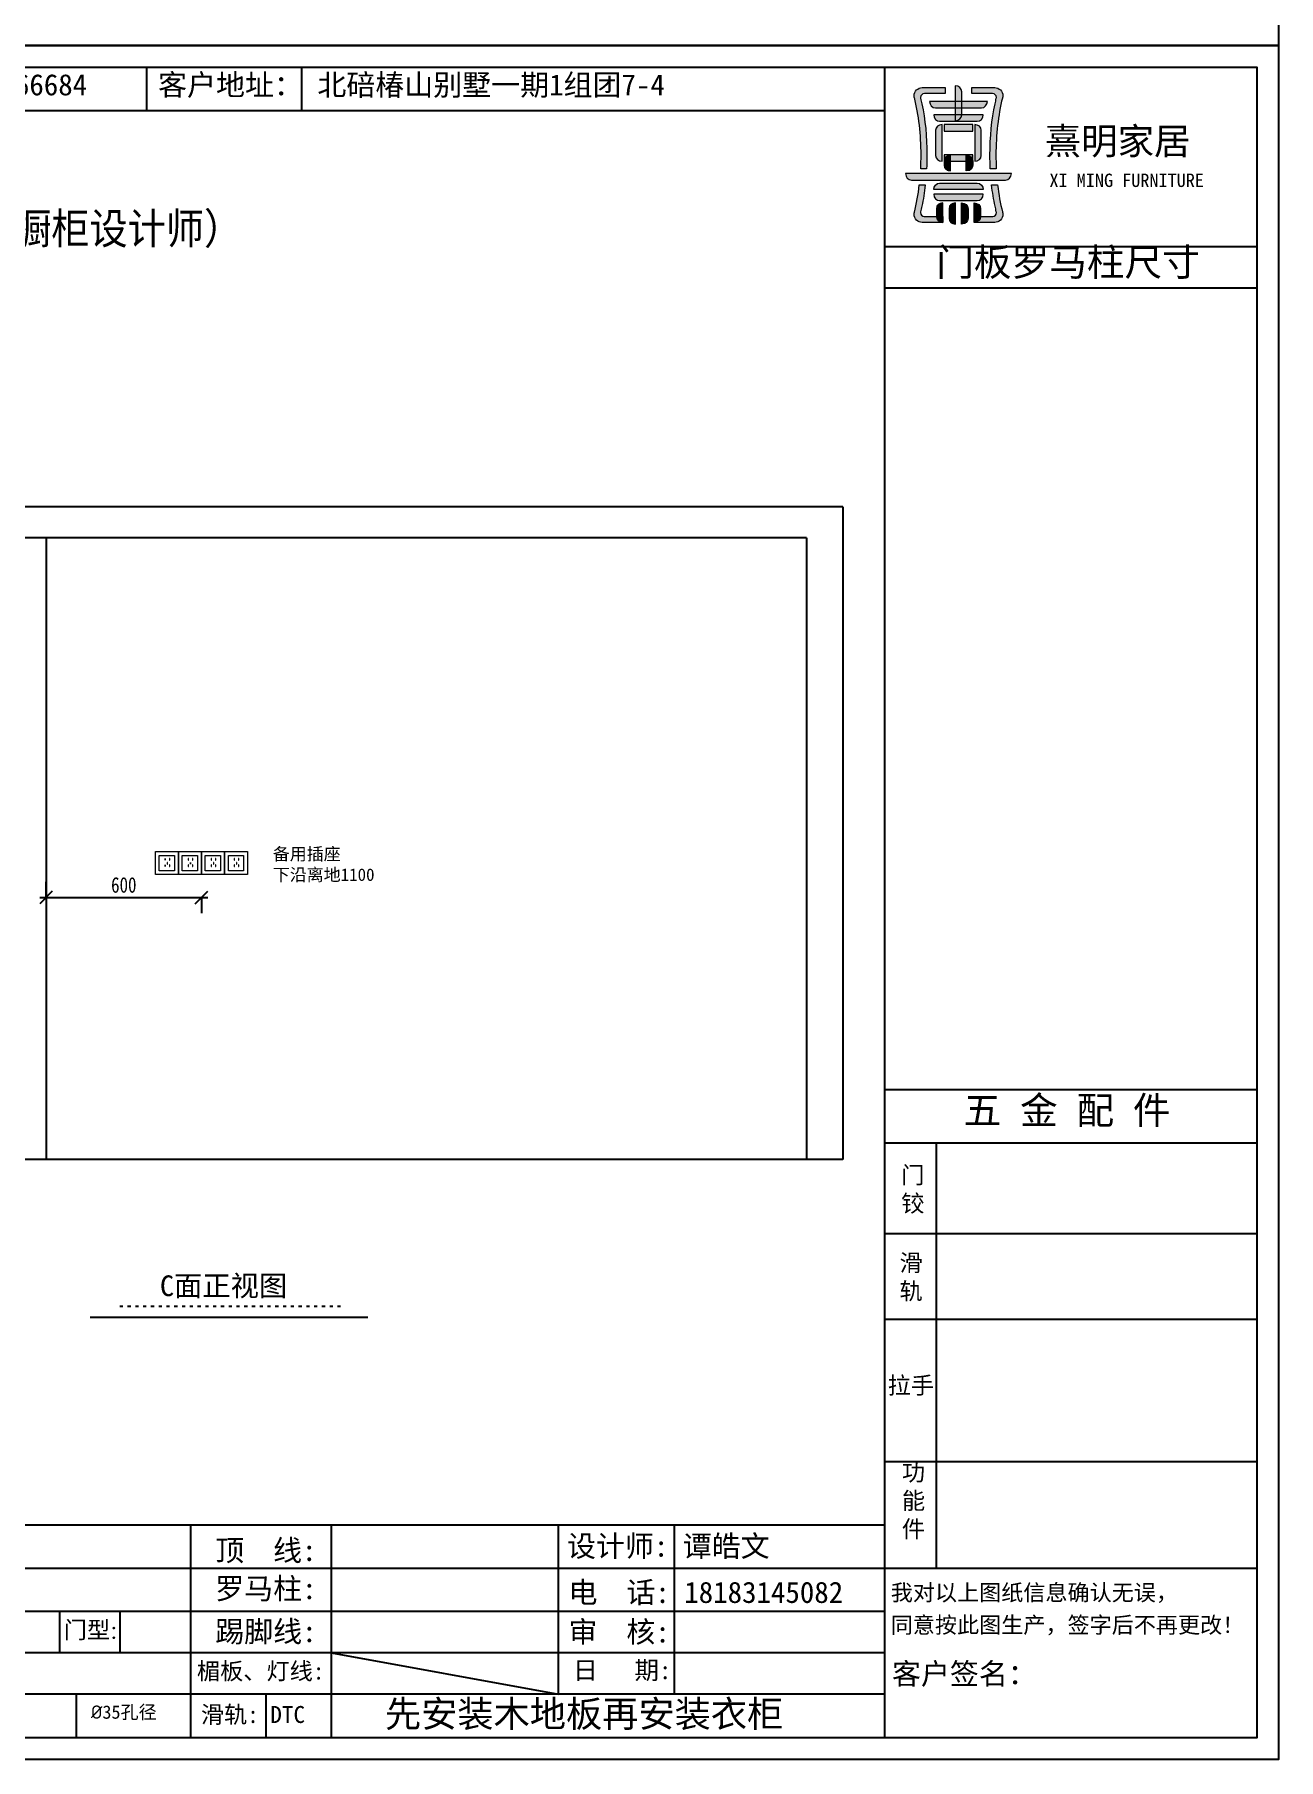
# Model space of a CAD drawing. Header units: millimetres. Extents: x -497855 to 324262, y -590254 to -173602.
# Drawn here: x -474894 to -470094, y -590254 to -583596 of the extents above; entities that cross this region are included whole.
import ezdxf

# ---------------------------------------------------------------- set-up
doc = ezdxf.new("R2010")
doc.units = ezdxf.units.MM
doc.header["$PDMODE"] = 3
doc.linetypes.add('ACAD_ISO03W100', pattern=[30, 12, -18])
doc.linetypes.add('DASH', pattern=[0.35, 0.25, -0.1])
for name, color, linetype in [('_U+56FE_U+5C42 1', 7, 'Continuous'), ('C', 145, 'Continuous'), ('HL_000 图签', 7, 'Continuous'), ('图框', 7, 'Continuous'), ('柜体', 7, 'Continuous'), ('水电图层', 4, 'Continuous')]:
    doc.layers.add(name, color=color, linetype=linetype)
doc.styles.add('HL_黑体', font='simhei.ttf')
doc.styles.get("Standard").update_dxf_attribs({"font": 'txt', "bigfont": 'gbcbig.shx'})
doc.styles.add('宋体', font='', dxfattribs={"width": 0.9})
doc.styles.add('数、文', font='', dxfattribs={"width": 0.8})
doc.styles.add('楷体', font='')
doc.styles.add('田江洲', font='', dxfattribs={"height": 80})
doc.styles.add('黑体', font='simhei.ttf')
doc.styles.get('宋体').set_extended_font_data('SimSun')
doc.styles.get('数、文').set_extended_font_data('SimSun')
doc.styles.get('楷体').set_extended_font_data('KaiTi_GB2312')
doc.styles.get('田江洲').set_extended_font_data('SimSun')
doc.dimstyles.new('60', dxfattribs={"dimscale": 60, "dimtxt": 1, "dimasz": 0.8, "dimexe": 1, "dimexo": 3, "dimgap": 0.3, "dimtad": 1, "dimdec": 0, "dimtxsty": '数、文', "dimblk": 'OBLIQUE', "dimcen": 0.3, "dimdle": 0.4, "dimclrd": 8, "dimclre": 8, "dimclrt": 1, "dimadec": 0, "dimazin": 0, "dimtfac": 1, "dimtdec": 0, "dimtix": 1, "dimtofl": 0, "dimtmove": 1, "dimatfit": 3, "dimldrblk": 'DOT', "dimfxl": 1, "dimfxlon": 1, "dimtolj": 1, "dimarcsym": 0})

# ---------------------------------------------------------------- blocks, each defined once
blk = doc.blocks.new('block 6')
at = {"layer": '_U+56FE_U+5C42 1'}
h = blk.add_hatch(color=12, dxfattribs=at)
h.dxf.hatch_style = 2
edge = h.paths.add_edge_path()
edge.add_spline(control_points=[(-140.58, 48.54), (-140.58, 48.54), (-140.58, 48.54), (-140.58, 48.54), (-140.58, 48.54), (-140.58, 48.77), (-140.75, 48.96), (-140.96, 48.96), (-140.96, 48.96), (-143.4, 48.96), (-143.4, 48.96), (-143.6, 48.96), (-143.77, 48.77), (-143.77, 48.54), (-143.77, 48.54), (-143.77, 48.54), (-143.77, 48.54), (-143.77, 48.54), (-140.58, 48.54), (-140.58, 48.54), (-140.58, 48.54)], knot_values=[0, 0, 0, 0, 0.0001, 0.0002, 1, 1, 1, 2, 2, 2, 3, 3, 3, 4, 4, 4, 5, 5, 5, 6, 6, 6, 6], degree=3, periodic=0)
h = blk.add_hatch(color=12, dxfattribs=at)
h.dxf.hatch_style = 2
edge = h.paths.add_edge_path()
edge.add_spline(control_points=[(-140.58, 48.25), (-140.58, 48.25), (-140.58, 48.25), (-140.58, 48.25), (-140.58, 48.25), (-140.58, 48.01), (-140.75, 47.83), (-140.96, 47.83), (-140.96, 47.83), (-143.4, 47.83), (-143.4, 47.83), (-143.6, 47.83), (-143.77, 48.01), (-143.77, 48.25), (-143.77, 48.25), (-143.77, 48.25), (-143.77, 48.25), (-143.77, 48.25), (-140.58, 48.25), (-140.58, 48.25), (-140.58, 48.25)], knot_values=[0, 0, 0, 0, 0.0001, 0.0002, 1, 1, 1, 2, 2, 2, 3, 3, 3, 4, 4, 4, 5, 5, 5, 6, 6, 6, 6], degree=3, periodic=0)
at = {"layer": '_U+56FE_U+5C42 1', "lineweight": 0}
for points in [[(-140.58, 48.54), (-140.58, 48.54), (-140.58, 48.54), (-140.58, 48.54), (-140.58, 48.77), (-140.75, 48.96), (-140.96, 48.96), (-140.96, 48.96), (-143.4, 48.96), (-143.4, 48.96), (-143.6, 48.96), (-143.77, 48.77), (-143.77, 48.54), (-143.77, 48.54), (-143.77, 48.54), (-143.77, 48.54), (-143.77, 48.54), (-140.58, 48.54), (-140.58, 48.54)], [(-140.58, 48.25), (-140.58, 48.25), (-140.58, 48.25), (-140.58, 48.25), (-140.58, 48.01), (-140.75, 47.83), (-140.96, 47.83), (-140.96, 47.83), (-143.4, 47.83), (-143.4, 47.83), (-143.6, 47.83), (-143.77, 48.01), (-143.77, 48.25), (-143.77, 48.25), (-143.77, 48.25), (-143.77, 48.25), (-143.77, 48.25), (-140.58, 48.25), (-140.58, 48.25)]]:
    blk.add_open_spline(points, degree=3, knots=[0, 0, 0, 0, 1, 1, 1, 2, 2, 2, 3, 3, 3, 4, 4, 4, 5, 5, 5, 6, 6, 6, 6], dxfattribs=at)
blk = doc.blocks.new('block 7')
at = {"layer": '_U+56FE_U+5C42 1'}
h = blk.add_hatch(color=12, dxfattribs=at)
h.dxf.hatch_style = 2
edge = h.paths.add_edge_path()
edge.add_spline(control_points=[(-143.19, 46.42), (-143.19, 46.42), (-143.19, 46.42), (-143.19, 46.42), (-143.19, 46.42), (-143.42, 46.42), (-143.61, 46.59), (-143.61, 46.8), (-143.61, 46.8), (-143.61, 47.3), (-143.61, 47.3), (-143.61, 47.51), (-143.42, 47.68), (-143.19, 47.68), (-143.19, 47.68), (-143.19, 47.68), (-143.19, 47.68), (-143.19, 47.68), (-143.19, 46.42), (-143.19, 46.42), (-143.19, 46.42)], knot_values=[0, 0, 0, 0, 0.0001, 0.0002, 1, 1, 1, 2, 2, 2, 3, 3, 3, 4, 4, 4, 5, 5, 5, 6, 6, 6, 6], degree=3, periodic=0)
h = blk.add_hatch(color=12, dxfattribs=at)
h.dxf.hatch_style = 2
edge = h.paths.add_edge_path()
edge.add_spline(control_points=[(-142.37, 46.31), (-142.37, 46.31), (-142.37, 46.31), (-142.37, 46.31), (-142.37, 46.31), (-142.61, 46.31), (-142.79, 46.48), (-142.79, 46.69), (-142.79, 46.69), (-142.79, 47.3), (-142.79, 47.3), (-142.79, 47.51), (-142.61, 47.68), (-142.37, 47.68), (-142.37, 47.68), (-142.37, 47.68), (-142.37, 47.68), (-142.37, 47.68), (-142.37, 46.31), (-142.37, 46.31), (-142.37, 46.31)], knot_values=[0, 0, 0, 0, 0.0001, 0.0002, 1, 1, 1, 2, 2, 2, 3, 3, 3, 4, 4, 4, 5, 5, 5, 6, 6, 6, 6], degree=3, periodic=0)
h = blk.add_hatch(color=12, dxfattribs=at)
h.dxf.hatch_style = 2
edge = h.paths.add_edge_path()
edge.add_spline(control_points=[(-141.98, 46.31), (-141.98, 46.31), (-141.98, 46.31), (-141.98, 46.31), (-141.98, 46.31), (-141.75, 46.31), (-141.56, 46.48), (-141.56, 46.69), (-141.56, 46.69), (-141.56, 47.3), (-141.56, 47.3), (-141.56, 47.51), (-141.75, 47.68), (-141.98, 47.68), (-141.98, 47.68), (-141.98, 47.68), (-141.98, 47.68), (-141.98, 47.68), (-141.98, 46.31), (-141.98, 46.31), (-141.98, 46.31)], knot_values=[0, 0, 0, 0, 0.0001, 0.0002, 1, 1, 1, 2, 2, 2, 3, 3, 3, 4, 4, 4, 5, 5, 5, 6, 6, 6, 6], degree=3, periodic=0)
h = blk.add_hatch(color=12, dxfattribs=at)
h.dxf.hatch_style = 2
edge = h.paths.add_edge_path()
edge.add_spline(control_points=[(-141.17, 46.42), (-141.17, 46.42), (-141.17, 46.42), (-141.17, 46.42), (-141.17, 46.42), (-140.93, 46.42), (-140.74, 46.59), (-140.74, 46.8), (-140.74, 46.8), (-140.74, 47.3), (-140.74, 47.3), (-140.74, 47.51), (-140.93, 47.68), (-141.17, 47.68), (-141.17, 47.68), (-141.17, 47.68), (-141.17, 47.68), (-141.17, 47.68), (-141.17, 46.42), (-141.17, 46.42), (-141.17, 46.42)], knot_values=[0, 0, 0, 0, 0.0001, 0.0002, 1, 1, 1, 2, 2, 2, 3, 3, 3, 4, 4, 4, 5, 5, 5, 6, 6, 6, 6], degree=3, periodic=0)
at = {"layer": '_U+56FE_U+5C42 1', "lineweight": 0}
for points in [[(-143.19, 46.42), (-143.19, 46.42), (-143.19, 46.42), (-143.19, 46.42), (-143.42, 46.42), (-143.61, 46.59), (-143.61, 46.8), (-143.61, 46.8), (-143.61, 47.3), (-143.61, 47.3), (-143.61, 47.51), (-143.42, 47.68), (-143.19, 47.68), (-143.19, 47.68), (-143.19, 47.68), (-143.19, 47.68), (-143.19, 47.68), (-143.19, 46.42), (-143.19, 46.42)], [(-142.37, 46.31), (-142.37, 46.31), (-142.37, 46.31), (-142.37, 46.31), (-142.61, 46.31), (-142.79, 46.48), (-142.79, 46.69), (-142.79, 46.69), (-142.79, 47.3), (-142.79, 47.3), (-142.79, 47.51), (-142.61, 47.68), (-142.37, 47.68), (-142.37, 47.68), (-142.37, 47.68), (-142.37, 47.68), (-142.37, 47.68), (-142.37, 46.31), (-142.37, 46.31)], [(-141.98, 46.31), (-141.98, 46.31), (-141.98, 46.31), (-141.98, 46.31), (-141.75, 46.31), (-141.56, 46.48), (-141.56, 46.69), (-141.56, 46.69), (-141.56, 47.3), (-141.56, 47.3), (-141.56, 47.51), (-141.75, 47.68), (-141.98, 47.68), (-141.98, 47.68), (-141.98, 47.68), (-141.98, 47.68), (-141.98, 47.68), (-141.98, 46.31), (-141.98, 46.31)], [(-141.17, 46.42), (-141.17, 46.42), (-141.17, 46.42), (-141.17, 46.42), (-140.93, 46.42), (-140.74, 46.59), (-140.74, 46.8), (-140.74, 46.8), (-140.74, 47.3), (-140.74, 47.3), (-140.74, 47.51), (-140.93, 47.68), (-141.17, 47.68), (-141.17, 47.68), (-141.17, 47.68), (-141.17, 47.68), (-141.17, 47.68), (-141.17, 46.42), (-141.17, 46.42)]]:
    blk.add_open_spline(points, degree=3, knots=[0, 0, 0, 0, 1, 1, 1, 2, 2, 2, 3, 3, 3, 4, 4, 4, 5, 5, 5, 6, 6, 6, 6], dxfattribs=at)
blk = doc.blocks.new('block 8')
at = {"layer": '_U+56FE_U+5C42 1'}
h = blk.add_hatch(color=12, dxfattribs=at)
h.dxf.hatch_style = 2
edge = h.paths.add_edge_path()
edge.add_spline(control_points=[(-143.24, 50.38), (-143.24, 50.38), (-143.24, 50.38), (-143.24, 50.38), (-143.24, 50.38), (-143.47, 50.38), (-143.66, 50.54), (-143.66, 50.75), (-143.66, 50.75), (-143.66, 52.38), (-143.66, 52.38), (-143.66, 52.59), (-143.47, 52.75), (-143.24, 52.75), (-143.24, 52.75), (-143.24, 52.75), (-143.24, 52.75), (-143.24, 52.75), (-143.24, 50.38), (-143.24, 50.38), (-143.24, 50.38)], knot_values=[0, 0, 0, 0, 0.0001, 0.0002, 1, 1, 1, 2, 2, 2, 3, 3, 3, 4, 4, 4, 5, 5, 5, 6, 6, 6, 6], degree=3, periodic=0)
h = blk.add_hatch(color=12, dxfattribs=at)
h.dxf.hatch_style = 2
edge = h.paths.add_edge_path()
edge.add_spline(control_points=[(-141.12, 52.75), (-141.12, 52.75), (-141.12, 52.75), (-141.12, 52.75), (-141.12, 52.75), (-140.89, 52.75), (-140.7, 52.59), (-140.7, 52.38), (-140.7, 52.38), (-140.7, 50.75), (-140.7, 50.75), (-140.7, 50.54), (-140.89, 50.38), (-141.12, 50.38), (-141.12, 50.38), (-141.12, 50.38), (-141.12, 50.38), (-141.12, 50.38), (-141.12, 52.75), (-141.12, 52.75), (-141.12, 52.75)], knot_values=[0, 0, 0, 0, 0.0001, 0.0002, 1, 1, 1, 2, 2, 2, 3, 3, 3, 4, 4, 4, 5, 5, 5, 6, 6, 6, 6], degree=3, periodic=0)
at = {"layer": '_U+56FE_U+5C42 1', "lineweight": 0}
for points in [[(-143.24, 50.38), (-143.24, 50.38), (-143.24, 50.38), (-143.24, 50.38), (-143.47, 50.38), (-143.66, 50.54), (-143.66, 50.75), (-143.66, 50.75), (-143.66, 52.38), (-143.66, 52.38), (-143.66, 52.59), (-143.47, 52.75), (-143.24, 52.75), (-143.24, 52.75), (-143.24, 52.75), (-143.24, 52.75), (-143.24, 52.75), (-143.24, 50.38), (-143.24, 50.38)], [(-141.12, 52.75), (-141.12, 52.75), (-141.12, 52.75), (-141.12, 52.75), (-140.89, 52.75), (-140.7, 52.59), (-140.7, 52.38), (-140.7, 52.38), (-140.7, 50.75), (-140.7, 50.75), (-140.7, 50.54), (-140.89, 50.38), (-141.12, 50.38), (-141.12, 50.38), (-141.12, 50.38), (-141.12, 50.38), (-141.12, 50.38), (-141.12, 52.75), (-141.12, 52.75)]]:
    blk.add_open_spline(points, degree=3, knots=[0, 0, 0, 0, 1, 1, 1, 2, 2, 2, 3, 3, 3, 4, 4, 4, 5, 5, 5, 6, 6, 6, 6], dxfattribs=at)
blk = doc.blocks.new('block 9')
at = {"layer": '_U+56FE_U+5C42 1'}
h = blk.add_hatch(color=12, dxfattribs=at)
h.dxf.hatch_style = 2
h.paths.add_polyline_path([(-141.25, 52.75), (-143.11, 52.75), (-143.11, 52.33), (-141.25, 52.33)])
h = blk.add_hatch(color=12, dxfattribs=at)
h.dxf.hatch_style = 2
h.paths.add_polyline_path([(-141.25, 50.8), (-143.11, 50.8), (-143.11, 50.38), (-141.25, 50.38)])
h = blk.add_hatch(color=12, dxfattribs=at)
h.dxf.hatch_style = 2
edge = h.paths.add_edge_path()
edge.add_spline(control_points=[(-142.69, 49.75), (-142.69, 49.75), (-142.69, 49.75), (-142.69, 49.75), (-142.69, 49.75), (-142.92, 49.75), (-143.11, 49.92), (-143.11, 50.13), (-143.11, 50.13), (-143.11, 50.4), (-143.11, 50.4), (-143.11, 50.61), (-142.92, 50.77), (-142.69, 50.77), (-142.69, 50.77), (-142.69, 50.77), (-142.69, 50.77), (-142.69, 50.77), (-142.69, 49.75), (-142.69, 49.75), (-142.69, 49.75)], knot_values=[0, 0, 0, 0, 0.0001, 0.0002, 1, 1, 1, 2, 2, 2, 3, 3, 3, 4, 4, 4, 5, 5, 5, 6, 6, 6, 6], degree=3, periodic=0)
h = blk.add_hatch(color=12, dxfattribs=at)
h.dxf.hatch_style = 2
edge = h.paths.add_edge_path()
edge.add_spline(control_points=[(-141.67, 49.75), (-141.67, 49.75), (-141.67, 49.75), (-141.67, 49.75), (-141.67, 49.75), (-141.43, 49.75), (-141.25, 49.92), (-141.25, 50.13), (-141.25, 50.13), (-141.25, 50.4), (-141.25, 50.4), (-141.25, 50.61), (-141.43, 50.77), (-141.67, 50.77), (-141.67, 50.77), (-141.67, 50.77), (-141.67, 50.77), (-141.67, 50.77), (-141.67, 49.75), (-141.67, 49.75), (-141.67, 49.75)], knot_values=[0, 0, 0, 0, 0.0001, 0.0002, 1, 1, 1, 2, 2, 2, 3, 3, 3, 4, 4, 4, 5, 5, 5, 6, 6, 6, 6], degree=3, periodic=0)
at = {"layer": '_U+56FE_U+5C42 1', "lineweight": 0}
for points in [[(-141.25, 52.75), (-143.11, 52.75), (-143.11, 52.33), (-141.25, 52.33), (-141.25, 52.75)], [(-141.25, 50.8), (-143.11, 50.8), (-143.11, 50.38), (-141.25, 50.38), (-141.25, 50.8)]]:
    blk.add_lwpolyline(points, dxfattribs=at)
for points in [[(-142.69, 49.75), (-142.69, 49.75), (-142.69, 49.75), (-142.69, 49.75), (-142.92, 49.75), (-143.11, 49.92), (-143.11, 50.13), (-143.11, 50.13), (-143.11, 50.4), (-143.11, 50.4), (-143.11, 50.61), (-142.92, 50.77), (-142.69, 50.77), (-142.69, 50.77), (-142.69, 50.77), (-142.69, 50.77), (-142.69, 50.77), (-142.69, 49.75), (-142.69, 49.75)], [(-141.67, 49.75), (-141.67, 49.75), (-141.67, 49.75), (-141.67, 49.75), (-141.43, 49.75), (-141.25, 49.92), (-141.25, 50.13), (-141.25, 50.13), (-141.25, 50.4), (-141.25, 50.4), (-141.25, 50.61), (-141.43, 50.77), (-141.67, 50.77), (-141.67, 50.77), (-141.67, 50.77), (-141.67, 50.77), (-141.67, 50.77), (-141.67, 49.75), (-141.67, 49.75)]]:
    blk.add_open_spline(points, degree=3, knots=[0, 0, 0, 0, 1, 1, 1, 2, 2, 2, 3, 3, 3, 4, 4, 4, 5, 5, 5, 6, 6, 6, 6], dxfattribs=at)
blk = doc.blocks.new('gg5')
at = {"color": 20, "lineweight": 13}
for points in [[(335080.5, -219540.4), (335169.5, -219540.4), (335169.5, -219451.4), (335080.5, -219451.4)], [(335095.9, -219525.4), (335154.9, -219525.4), (335154.9, -219466.4), (335095.9, -219466.4)], [(335114.2, -219478.7), (335115.2, -219478.7), (335115.2, -219485.2), (335114.2, -219485.2)], [(335114.2, -219502.9), (335115.2, -219502.9), (335115.2, -219509.4), (335114.2, -219509.4)], [(335122.6, -219493.9), (335123.6, -219493.9), (335123.6, -219500.3), (335122.6, -219500.3)], [(335131.3, -219478.7), (335132.3, -219478.7), (335132.3, -219485.2), (335131.3, -219485.2)], [(335131.3, -219502.9), (335132.3, -219502.9), (335132.3, -219509.4), (335131.3, -219509.4)]]:
    blk.add_lwpolyline(points, close=True, dxfattribs=at)
blk = doc.blocks.new('_Oblique')
at = {"color": 0, "linetype": 'ByBlock', "lineweight": -2}
blk.add_line((-0.5, -0.5), (0.5, 0.5), dxfattribs=at)
blk = doc.blocks.new('*D466')
at = {"layer": 'Defpoints', "color": 0}
for p in [(-474249.4, -586838.4), (-474249.4, -586926.7), (-474849.4, -587099.5)]:
    blk.add_point(p, dxfattribs=at)
at = {"layer": '水电图层', "color": 8, "lineweight": -2}
for p, q in [((-474849.4, -586926.7), (-474849.4, -586866.7)), ((-474873.4, -586926.7), (-474225.4, -586926.7)), ((-474249.4, -586926.7), (-474249.4, -586986.7))]:
    blk.add_line(p, q, dxfattribs=at)
at = {"layer": '水电图层', "color": 8, "lineweight": -2, "xscale": 48, "yscale": 48, "zscale": 48, "rotation": 180}
blk.add_blockref('_Oblique', (-474849.4, -586926.7), dxfattribs=at)
at = {"layer": '水电图层', "color": 8, "lineweight": -2, "xscale": 48, "yscale": 48, "zscale": 48}
blk.add_blockref('_Oblique', (-474249.4, -586926.7), dxfattribs=at)
at = {"layer": '水电图层', "color": 1, "insert": (-474549.4, -586878.7), "char_height": 60, "attachment_point": 5, "style": '数、文'}
blk.add_mtext('\\A1;600', dxfattribs=at)

msp = doc.modelspace()

# ---------------------------------------------------------------- hatches: boundary and pattern name
at = {"layer": '_U+56FE_U+5C42 1'}
h = msp.add_hatch(color=12, dxfattribs=at)
h.dxf.hatch_style = 2
edge = h.paths.add_edge_path()
edge.add_spline(control_points=[(-471499.04, -583838.25), (-471499.04, -583838.25), (-471498.95, -583838.67), (-471498.82, -583839.08), (-471498.7, -583839.48), (-471481.89, -583905.89), (-471473.02, -583981.81), (-471473.02, -584060.92), (-471473.02, -584078.9), (-471473.52, -584096.7), (-471474.39, -584114.27), (-471474.39, -584114.27), (-471451.48, -584114.27), (-471451.48, -584114.27), (-471450.59, -584096.67), (-471450.1, -584078.9), (-471450.1, -584060.92), (-471450.1, -583991.42), (-471456.9, -583924.27), (-471469.73, -583863.44), (-471471.25, -583856.25), (-471472.84, -583849.09), (-471474.48, -583842.05), (-471474.48, -583842.05), (-471474.43, -583842.05), (-471474.43, -583842.05), (-471474.68, -583840.94), (-471474.86, -583839.81), (-471474.86, -583838.58), (-471474.86, -583830.35), (-471468.17, -583823.67), (-471459.93, -583823.67), (-471459.93, -583823.67), (-471379.5, -583823.67), (-471379.5, -583823.67), (-471379.5, -583823.67), (-471379.5, -583800.74), (-471379.5, -583800.74), (-471379.5, -583800.74), (-471468.25, -583800.74), (-471468.25, -583800.74), (-471485.59, -583800.74), (-471499.65, -583814.81), (-471499.65, -583832.18), (-471499.65, -583834.26), (-471499.42, -583836.26), (-471499.04, -583838.25)], knot_values=[0, 0, 0, 0, 0.0001, 1, 1, 1, 2, 2, 2, 3, 3, 3, 4, 4, 4, 5, 5, 5, 6, 6, 6, 7, 7, 7, 8, 8, 8, 9, 9, 9, 10, 10, 10, 11, 11, 11, 12, 12, 12, 13, 13, 13, 14, 14, 14, 15, 15, 15, 15], degree=3, periodic=0)
h = msp.add_hatch(color=12, dxfattribs=at)
h.dxf.hatch_style = 2
edge = h.paths.add_edge_path()
edge.add_spline(control_points=[(-471341.08, -583928.35), (-471341.08, -583928.35), (-471341.08, -583928.35), (-471341.08, -583793.96), (-471341.08, -583793.96), (-471341.08, -583793.96), (-471341.08, -583793.96), (-471341.08, -583793.96), (-471327.22, -583793.96), (-471316, -583804.06), (-471316, -583816.51), (-471316, -583816.51), (-471316, -583905.78), (-471316, -583905.78), (-471316, -583918.23), (-471327.22, -583928.35), (-471341.08, -583928.35), (-471341.08, -583928.35), (-471341.08, -583928.35), (-471341.08, -583928.35)], knot_values=[0, 0, 0, 0, 0.0001, 1, 1, 1, 2, 2, 2, 3, 3, 3, 4, 4, 4, 5, 5, 5, 6, 6, 6, 6], degree=3, periodic=0)
h = msp.add_hatch(color=12, dxfattribs=at)
h.dxf.hatch_style = 2
edge = h.paths.add_edge_path()
edge.add_spline(control_points=[(-471197.69, -583823.72), (-471197.69, -583823.72), (-471197.5, -583823.72), (-471197.34, -583823.67), (-471197.14, -583823.67), (-471188.9, -583823.67), (-471182.22, -583830.35), (-471182.22, -583838.58), (-471182.22, -583839.66), (-471182.29, -583840.66), (-471182.52, -583841.67), (-471182.52, -583841.67), (-471182.47, -583841.67), (-471182.47, -583841.67), (-471184.2, -583848.88), (-471185.79, -583856.11), (-471187.35, -583863.44), (-471200.16, -583924.27), (-471206.97, -583991.42), (-471206.97, -584060.92), (-471206.97, -584078.9), (-471206.49, -584096.67), (-471205.6, -584114.27), (-471205.6, -584114.27), (-471182.69, -584114.27), (-471182.69, -584114.27), (-471183.59, -584096.7), (-471184.04, -584078.9), (-471184.04, -584060.92), (-471184.04, -583982.53), (-471175.37, -583907.23), (-471158.85, -583841.22), (-471158.56, -583840.06), (-471158.24, -583838.97), (-471157.93, -583837.84), (-471157.59, -583835.97), (-471157.35, -583834.1), (-471157.35, -583832.18), (-471157.35, -583814.81), (-471171.43, -583800.74), (-471188.78, -583800.74), (-471188.78, -583800.74), (-471277.58, -583800.74), (-471277.58, -583800.74), (-471277.58, -583800.74), (-471277.58, -583823.67), (-471277.58, -583823.67), (-471277.58, -583823.67), (-471197.69, -583823.67), (-471197.69, -583823.67), (-471197.69, -583823.67), (-471197.69, -583823.72), (-471197.69, -583823.72)], knot_values=[0, 0, 0, 0, 0.0001, 1, 1, 1, 2, 2, 2, 3, 3, 3, 4, 4, 4, 5, 5, 5, 6, 6, 6, 7, 7, 7, 8, 8, 8, 9, 9, 9, 10, 10, 10, 11, 11, 11, 12, 12, 12, 13, 13, 13, 14, 14, 14, 15, 15, 15, 16, 16, 16, 17, 17, 17, 17], degree=3, periodic=0)
h = msp.add_hatch(color=12, dxfattribs=at)
h.dxf.hatch_style = 2
edge = h.paths.add_edge_path()
edge.add_spline(control_points=[(-471440.09, -583853.9), (-471440.09, -583853.9), (-471440.09, -583853.9), (-471216.99, -583853.9), (-471216.99, -583853.9), (-471216.99, -583853.9), (-471216.99, -583853.9), (-471216.99, -583853.9), (-471216.99, -583867.76), (-471227.09, -583878.97), (-471239.54, -583878.97), (-471239.54, -583878.97), (-471417.52, -583878.97), (-471417.52, -583878.97), (-471429.99, -583878.97), (-471440.09, -583867.76), (-471440.09, -583853.9), (-471440.09, -583853.9), (-471440.09, -583853.9), (-471440.09, -583853.9)], knot_values=[0, 0, 0, 0, 0.0001, 1, 1, 1, 2, 2, 2, 3, 3, 3, 4, 4, 4, 5, 5, 5, 6, 6, 6, 6], degree=3, periodic=0)
h = msp.add_hatch(color=12, dxfattribs=at)
h.dxf.hatch_style = 2
edge = h.paths.add_edge_path()
edge.add_spline(control_points=[(-471423.72, -583905.69), (-471423.72, -583905.69), (-471423.72, -583905.69), (-471233.36, -583905.69), (-471233.36, -583905.69), (-471233.36, -583905.69), (-471233.36, -583905.69), (-471233.36, -583905.69), (-471233.36, -583919.54), (-471243.48, -583930.78), (-471255.89, -583930.78), (-471255.89, -583930.78), (-471401.18, -583930.78), (-471401.18, -583930.78), (-471413.63, -583930.78), (-471423.72, -583919.54), (-471423.72, -583905.69), (-471423.72, -583905.69), (-471423.72, -583905.69), (-471423.72, -583905.69)], knot_values=[0, 0, 0, 0, 0.0001, 1, 1, 1, 2, 2, 2, 3, 3, 3, 4, 4, 4, 5, 5, 5, 6, 6, 6, 6], degree=3, periodic=0)
h = msp.add_hatch(color=12, dxfattribs=at)
h.dxf.hatch_style = 2
edge = h.paths.add_edge_path()
edge.add_spline(control_points=[(-471532.69, -584132.85), (-471532.69, -584132.85), (-471532.69, -584132.85), (-471124.39, -584132.85), (-471124.39, -584132.85), (-471124.39, -584132.85), (-471124.39, -584132.85), (-471124.39, -584132.85), (-471124.39, -584146.67), (-471134.46, -584157.96), (-471146.91, -584157.96), (-471146.91, -584157.96), (-471510.15, -584157.96), (-471510.15, -584157.96), (-471522.6, -584157.96), (-471532.69, -584146.67), (-471532.69, -584132.85), (-471532.69, -584132.85), (-471532.69, -584132.85), (-471532.69, -584132.85)], knot_values=[0, 0, 0, 0, 0.0001, 1, 1, 1, 2, 2, 2, 3, 3, 3, 4, 4, 4, 5, 5, 5, 6, 6, 6, 6], degree=3, periodic=0)
h = msp.add_hatch(color=12, dxfattribs=at)
h.dxf.hatch_style = 2
edge = h.paths.add_edge_path()
edge.add_spline(control_points=[(-471461.29, -584298.14), (-471461.29, -584298.14), (-471468.9, -584297.47), (-471474.86, -584291.15), (-471474.86, -584283.34), (-471474.86, -584282.44), (-471474.75, -584281.59), (-471474.61, -584280.74), (-471474.61, -584280.74), (-471474.73, -584280.74), (-471474.73, -584280.74), (-471473, -584273.37), (-471471.3, -584265.92), (-471469.75, -584258.39), (-471464.2, -584232.15), (-471459.72, -584204.84), (-471456.55, -584176.52), (-471456.55, -584176.52), (-471479.56, -584176.52), (-471479.56, -584176.52), (-471483.86, -584213.44), (-471490.22, -584248.81), (-471498.57, -584281.84), (-471498.71, -584282.51), (-471498.89, -584283.16), (-471499.06, -584283.85), (-471499.42, -584285.75), (-471499.65, -584287.66), (-471499.65, -584289.67), (-471499.65, -584307.01), (-471485.59, -584321.06), (-471468.25, -584321.06), (-471468.25, -584321.06), (-471388.8, -584321.06), (-471388.8, -584321.06), (-471388.8, -584321.06), (-471388.8, -584298.14), (-471388.8, -584298.14), (-471388.8, -584298.14), (-471461.29, -584298.14), (-471461.29, -584298.14)], knot_values=[0, 0, 0, 0, 0.0001, 1, 1, 1, 2, 2, 2, 3, 3, 3, 4, 4, 4, 5, 5, 5, 6, 6, 6, 7, 7, 7, 8, 8, 8, 9, 9, 9, 10, 10, 10, 11, 11, 11, 12, 12, 12, 13, 13, 13, 13], degree=3, periodic=0)
h = msp.add_hatch(color=12, dxfattribs=at)
h.dxf.hatch_style = 2
edge = h.paths.add_edge_path()
edge.add_spline(control_points=[(-471157.89, -584284.32), (-471157.89, -584284.32), (-471158.24, -584283.09), (-471158.51, -584281.86), (-471158.83, -584280.61), (-471167, -584247.98), (-471173.29, -584213.04), (-471177.52, -584176.52), (-471177.52, -584176.52), (-471200.54, -584176.52), (-471200.54, -584176.52), (-471197.34, -584204.8), (-471192.84, -584232.15), (-471187.35, -584258.39), (-471185.79, -584265.7), (-471184.2, -584272.91), (-471182.51, -584280.05), (-471182.51, -584280.05), (-471182.6, -584280.05), (-471182.6, -584280.05), (-471182.34, -584281.14), (-471182.18, -584282.22), (-471182.18, -584283.34), (-471182.18, -584291.15), (-471188.14, -584297.47), (-471195.77, -584298.14), (-471195.77, -584298.14), (-471268.27, -584298.14), (-471268.27, -584298.14), (-471268.27, -584298.14), (-471268.27, -584321.06), (-471268.27, -584321.06), (-471268.27, -584321.06), (-471188.78, -584321.06), (-471188.78, -584321.06), (-471171.43, -584321.06), (-471157.35, -584307.01), (-471157.35, -584289.67), (-471157.35, -584287.82), (-471157.59, -584286.03), (-471157.89, -584284.32)], knot_values=[0, 0, 0, 0, 0.0001, 1, 1, 1, 2, 2, 2, 3, 3, 3, 4, 4, 4, 5, 5, 5, 6, 6, 6, 7, 7, 7, 8, 8, 8, 9, 9, 9, 10, 10, 10, 11, 11, 11, 12, 12, 12, 13, 13, 13, 13], degree=3, periodic=0)

# ---------------------------------------------------------------- linework, layer by layer
at = {"color": 7}
for p, q in [((-474460.56, -583888.51), (-474460.56, -583721.93)), ((-473862.87, -583888.51), (-473862.87, -583721.93)), ((-471614.46, -583721.93), (-471614.46, -590169.96)), ((-479263.4, -583888.51), (-471614.46, -583888.51)), ((-471614.46, -584414.43), (-470177.76, -584414.43)), ((-471614.46, -584574.07), (-470177.76, -584574.07)), ((-471614.46, -587667.82), (-470177.76, -587667.82)), ((-471614.46, -587873.49), (-470177.76, -587873.49)), ((-471414.91, -587873.49), (-471414.91, -589517.54)), ((-471614.46, -588223.79), (-470177.76, -588223.79)), ((-471614.46, -588554.32), (-470177.76, -588554.32)), ((-471611.41, -589104.02), (-470174.72, -589104.02)), ((-471614.46, -589349.84), (-479263.4, -589349.84)), ((-474290.77, -590169.96), (-474290.77, -589349.84)), ((-473747.98, -590169.96), (-473747.98, -589349.84)), ((-472424.66, -590002.26), (-472424.66, -589349.84)), ((-470177.76, -589516.42), (-479263.4, -589516.42)), ((-471614.46, -589682.99), (-479263.4, -589682.99)), ((-474797.21, -589682.99), (-474797.21, -589842.63)), ((-474564.75, -589682.99), (-474564.75, -589842.63)), ((-471614.46, -589842.63), (-479263.4, -589842.63)), ((-471614.46, -590002.26), (-479263.4, -590002.26))]:
    msp.add_line(p, q, dxfattribs=at)
for p, q in [((-472871.46, -590002.26), (-472871.46, -589349.84)), ((-473747.98, -589842.63), (-472871.46, -590002.26)), ((-474733.17, -590002.26), (-474733.17, -590169.96)), ((-474001.81, -590002.26), (-474001.81, -590169.96))]:
    msp.add_line(p, q)
for points in [[(-470093.63, -583637.8), (-479347.53, -583637.8), (-479347.53, -577021.51), (-470093.63, -577021.51)], [(-479347.53, -577021.51), (-470093.63, -577021.51), (-470093.63, -583637.8), (-479347.53, -583637.8)], [(-470093.63, -590254.09), (-479347.53, -590254.09), (-479347.53, -583637.8), (-470093.63, -583637.8)], [(-479347.53, -583637.8), (-470093.63, -583637.8), (-470093.63, -590254.09), (-479347.53, -590254.09)], [(-479263.4, -583721.93), (-470177.76, -583721.93), (-470177.76, -590169.96), (-479263.4, -590169.96)]]:
    msp.add_lwpolyline(points, close=True, dxfattribs=at)
at = {"layer": '_U+56FE_U+5C42 1', "lineweight": 0}
for points, knots in [([(-471468.25, -583800.74), (-471485.59, -583800.74), (-471499.65, -583814.81), (-471499.65, -583832.18), (-471499.65, -583834.26), (-471499.42, -583836.26), (-471499.04, -583838.25), (-471498.95, -583838.67), (-471498.82, -583839.08), (-471498.7, -583839.48), (-471481.89, -583905.89), (-471473.02, -583981.81), (-471473.02, -584060.92), (-471473.02, -584078.9), (-471473.52, -584096.7), (-471474.39, -584114.27), (-471474.39, -584114.27), (-471451.48, -584114.27), (-471451.48, -584114.27), (-471450.59, -584096.67), (-471450.1, -584078.9), (-471450.1, -584060.92), (-471450.1, -583991.42), (-471456.9, -583924.27), (-471469.73, -583863.44), (-471471.25, -583856.25), (-471472.84, -583849.09), (-471474.48, -583842.05), (-471474.48, -583842.05), (-471474.43, -583842.05), (-471474.43, -583842.05), (-471474.68, -583840.94), (-471474.86, -583839.81), (-471474.86, -583838.58), (-471474.86, -583830.35), (-471468.17, -583823.67), (-471459.93, -583823.67), (-471459.93, -583823.67), (-471379.5, -583823.67), (-471379.5, -583823.67), (-471379.5, -583823.67), (-471379.5, -583800.74), (-471379.5, -583800.74), (-471379.5, -583800.74), (-471468.25, -583800.74), (-471468.25, -583800.74)], [0, 0, 0, 0, 1, 1, 1, 2, 2, 2, 3, 3, 3, 4, 4, 4, 5, 5, 5, 6, 6, 6, 7, 7, 7, 8, 8, 8, 9, 9, 9, 10, 10, 10, 11, 11, 11, 12, 12, 12, 13, 13, 13, 14, 14, 14, 15, 15, 15, 15]), ([(-471341.08, -583793.96), (-471341.08, -583793.96), (-471341.08, -583793.96), (-471341.08, -583793.96), (-471327.22, -583793.96), (-471316, -583804.06), (-471316, -583816.51), (-471316, -583816.51), (-471316, -583905.78), (-471316, -583905.78), (-471316, -583918.23), (-471327.22, -583928.35), (-471341.08, -583928.35), (-471341.08, -583928.35), (-471341.08, -583928.35), (-471341.08, -583928.35), (-471341.08, -583928.35), (-471341.08, -583793.96), (-471341.08, -583793.96)], [0, 0, 0, 0, 1, 1, 1, 2, 2, 2, 3, 3, 3, 4, 4, 4, 5, 5, 5, 6, 6, 6, 6]), ([(-471188.78, -583800.74), (-471188.78, -583800.74), (-471188.78, -583800.74), (-471277.58, -583800.74), (-471277.58, -583800.74), (-471277.58, -583800.74), (-471277.58, -583823.67), (-471277.58, -583823.67), (-471277.58, -583823.67), (-471197.69, -583823.67), (-471197.69, -583823.67), (-471197.69, -583823.67), (-471197.69, -583823.72), (-471197.69, -583823.72), (-471197.5, -583823.72), (-471197.34, -583823.67), (-471197.14, -583823.67), (-471188.9, -583823.67), (-471182.22, -583830.35), (-471182.22, -583838.58), (-471182.22, -583839.66), (-471182.29, -583840.66), (-471182.52, -583841.67), (-471182.52, -583841.67), (-471182.47, -583841.67), (-471182.47, -583841.67), (-471184.2, -583848.88), (-471185.79, -583856.11), (-471187.35, -583863.44), (-471200.16, -583924.27), (-471206.97, -583991.42), (-471206.97, -584060.92), (-471206.97, -584078.9), (-471206.49, -584096.67), (-471205.6, -584114.27), (-471205.6, -584114.27), (-471182.69, -584114.27), (-471182.69, -584114.27), (-471183.59, -584096.7), (-471184.04, -584078.9), (-471184.04, -584060.92), (-471184.04, -583982.53), (-471175.37, -583907.23), (-471158.85, -583841.22), (-471158.56, -583840.06), (-471158.24, -583838.97), (-471157.93, -583837.84), (-471157.59, -583835.97), (-471157.35, -583834.1), (-471157.35, -583832.18), (-471157.35, -583814.81), (-471171.43, -583800.74), (-471188.78, -583800.74)], [0, 0, 0, 0, 0, 1, 1, 1, 2, 2, 2, 3, 3, 3, 4, 4, 4, 5, 5, 5, 6, 6, 6, 7, 7, 7, 8, 8, 8, 9, 9, 9, 10, 10, 10, 11, 11, 11, 12, 12, 12, 13, 13, 13, 14, 14, 14, 15, 15, 15, 16, 16, 16, 17, 17, 17, 17]), ([(-471216.99, -583853.9), (-471216.99, -583853.9), (-471216.99, -583853.9), (-471216.99, -583853.9), (-471216.99, -583867.76), (-471227.09, -583878.97), (-471239.54, -583878.97), (-471239.54, -583878.97), (-471417.52, -583878.97), (-471417.52, -583878.97), (-471429.99, -583878.97), (-471440.09, -583867.76), (-471440.09, -583853.9), (-471440.09, -583853.9), (-471440.09, -583853.9), (-471440.09, -583853.9), (-471440.09, -583853.9), (-471216.99, -583853.9), (-471216.99, -583853.9)], [0, 0, 0, 0, 1, 1, 1, 2, 2, 2, 3, 3, 3, 4, 4, 4, 5, 5, 5, 6, 6, 6, 6]), ([(-471233.36, -583905.69), (-471233.36, -583905.69), (-471233.36, -583905.69), (-471233.36, -583905.69), (-471233.36, -583919.54), (-471243.48, -583930.78), (-471255.89, -583930.78), (-471255.89, -583930.78), (-471401.18, -583930.78), (-471401.18, -583930.78), (-471413.63, -583930.78), (-471423.72, -583919.54), (-471423.72, -583905.69), (-471423.72, -583905.69), (-471423.72, -583905.69), (-471423.72, -583905.69), (-471423.72, -583905.69), (-471233.36, -583905.69), (-471233.36, -583905.69)], [0, 0, 0, 0, 1, 1, 1, 2, 2, 2, 3, 3, 3, 4, 4, 4, 5, 5, 5, 6, 6, 6, 6]), ([(-471124.39, -584132.85), (-471124.39, -584132.85), (-471124.39, -584132.85), (-471124.39, -584132.85), (-471124.39, -584146.67), (-471134.46, -584157.96), (-471146.91, -584157.96), (-471146.91, -584157.96), (-471510.15, -584157.96), (-471510.15, -584157.96), (-471522.6, -584157.96), (-471532.69, -584146.67), (-471532.69, -584132.85), (-471532.69, -584132.85), (-471532.69, -584132.85), (-471532.69, -584132.85), (-471532.69, -584132.85), (-471124.39, -584132.85), (-471124.39, -584132.85)], [0, 0, 0, 0, 1, 1, 1, 2, 2, 2, 3, 3, 3, 4, 4, 4, 5, 5, 5, 6, 6, 6, 6]), ([(-471461.29, -584298.14), (-471468.9, -584297.47), (-471474.86, -584291.15), (-471474.86, -584283.34), (-471474.86, -584282.44), (-471474.75, -584281.59), (-471474.61, -584280.74), (-471474.61, -584280.74), (-471474.73, -584280.74), (-471474.73, -584280.74), (-471473, -584273.37), (-471471.3, -584265.92), (-471469.75, -584258.39), (-471464.2, -584232.15), (-471459.72, -584204.84), (-471456.55, -584176.52), (-471456.55, -584176.52), (-471479.56, -584176.52), (-471479.56, -584176.52), (-471483.86, -584213.44), (-471490.22, -584248.81), (-471498.57, -584281.84), (-471498.71, -584282.51), (-471498.89, -584283.16), (-471499.06, -584283.85), (-471499.42, -584285.75), (-471499.65, -584287.66), (-471499.65, -584289.67), (-471499.65, -584307.01), (-471485.59, -584321.06), (-471468.25, -584321.06), (-471468.25, -584321.06), (-471388.8, -584321.06), (-471388.8, -584321.06), (-471388.8, -584321.06), (-471388.8, -584298.14), (-471388.8, -584298.14), (-471388.8, -584298.14), (-471461.29, -584298.14), (-471461.29, -584298.14)], [0, 0, 0, 0, 1, 1, 1, 2, 2, 2, 3, 3, 3, 4, 4, 4, 5, 5, 5, 6, 6, 6, 7, 7, 7, 8, 8, 8, 9, 9, 9, 10, 10, 10, 11, 11, 11, 12, 12, 12, 13, 13, 13, 13]), ([(-471157.89, -584284.32), (-471158.24, -584283.09), (-471158.51, -584281.86), (-471158.83, -584280.61), (-471167, -584247.98), (-471173.29, -584213.04), (-471177.52, -584176.52), (-471177.52, -584176.52), (-471200.54, -584176.52), (-471200.54, -584176.52), (-471197.34, -584204.8), (-471192.84, -584232.15), (-471187.35, -584258.39), (-471185.79, -584265.7), (-471184.2, -584272.91), (-471182.51, -584280.05), (-471182.51, -584280.05), (-471182.6, -584280.05), (-471182.6, -584280.05), (-471182.34, -584281.14), (-471182.18, -584282.22), (-471182.18, -584283.34), (-471182.18, -584291.15), (-471188.14, -584297.47), (-471195.77, -584298.14), (-471195.77, -584298.14), (-471268.27, -584298.14), (-471268.27, -584298.14), (-471268.27, -584298.14), (-471268.27, -584321.06), (-471268.27, -584321.06), (-471268.27, -584321.06), (-471188.78, -584321.06), (-471188.78, -584321.06), (-471171.43, -584321.06), (-471157.35, -584307.01), (-471157.35, -584289.67), (-471157.35, -584287.82), (-471157.59, -584286.03), (-471157.89, -584284.32)], [0, 0, 0, 0, 1, 1, 1, 2, 2, 2, 3, 3, 3, 4, 4, 4, 5, 5, 5, 6, 6, 6, 7, 7, 7, 8, 8, 8, 9, 9, 9, 10, 10, 10, 11, 11, 11, 12, 12, 12, 13, 13, 13, 13])]:
    msp.add_open_spline(points, degree=3, knots=knots, dxfattribs=at)
at = {"layer": '柜体', "color": 8, "linetype": 'ACAD_ISO03W100'}
msp.add_line((-473712.68, -588506.13), (-474573.12, -588506.13), dxfattribs=at)
at = {"layer": '柜体'}
msp.add_line((-473607.5, -588547.92), (-474679.56, -588547.92), dxfattribs=at)
at = {"layer": '水电图层', "color": 2}
for p, q in [((-471774.4, -585418.45), (-476414.4, -585418.45)), ((-471774.4, -585418.45), (-471774.4, -587938.45)), ((-471914.4, -585538.45), (-476274.4, -585538.45)), ((-474849.4, -585538.45), (-474849.4, -587938.45)), ((-471914.4, -585538.45), (-471914.4, -587938.45)), ((-471774.4, -587938.45), (-476414.4, -587938.45))]:
    msp.add_line(p, q, dxfattribs=at)

# ---------------------------------------------------------------- block references
at = {"layer": '_U+56FE_U+5C42 1', "xscale": 59.60413078527199, "yscale": 59.60413078538841, "zscale": 59.604130785316}
for name in ['block 8', 'block 9', 'block 6', 'block 7']:
    msp.add_blockref(name, (-462854.2, -587087.7), dxfattribs=at)
at = {"layer": '水电图层', "color": 0, "linetype": 'DASH', "xscale": -1}
for p in [(-139257.99, -367298.01), (-139168.99, -367298.01), (-139079.99, -367298.01), (-138990.99, -367298.01)]:
    msp.add_blockref('gg5', p, dxfattribs=at)

# ---------------------------------------------------------------- texts
at = {"color": 7, "attachment_point": 1}
for s, insert, char_height in [('{\\fKaiTi|b0|i0|c134|p49;客户电话\\fSimHei|b0|i0|c134|p2;：13908366684}', (-475863.02, -583748.68), 81.9625), ('{\\fKaiTi|b0|i0|c134|p49;客户地址： 北碚椿山别墅一期1组团7-4}', (-474417.19, -583749.21), 81.9625), ('{\\fKaiTi|b0|i0|c134|p49;门板罗马柱尺寸}', (-471414.54, -584420.86), 106.5512), ('{\\fKaiTi|b0|i0|c134|p49;五 金 配 件}', (-471308.88, -587695.01), 106.5512), ('{\\fKaiTi|b0|i0|c134|p49;拉手}', (-471601.67, -588777.18), 65.57), ('{\\fSimHei|b0|i0|c134|p49;设计师: 谭皓文 }', (-472839.42, -589389.09), 81.9625), ('{\\fSimHei|b0|i0|c134|p49;电  话: 18183145082}', (-472833.3, -589567.83), 81.9625), ('{\\fSimHei|b0|i0|c134|p49;审  核:}', (-472833.3, -589720.45), 81.9625)]:
    msp.add_mtext(s, dxfattribs=dict(at, insert=insert, char_height=char_height))
at = {"color": 7, "char_height": 65.57, "width": 133.7285, "attachment_point": 1}
for s, insert in [('{\\fSimHei|b0|i0|c134|p49;门    铰}', (-471549.36, -587965.25)), ('{\\fKaiTi|b0|i0|c134|p49;滑    轨}', (-471556.17, -588303.91)), ('{\\fKaiTi|b0|i0|c134|p49;功能件}', (-471546.67, -589112.81))]:
    msp.add_mtext(s, dxfattribs=dict(at, insert=insert))
at = {"attachment_point": 1}
for s, insert, char_height in [('{\\fKaiTi|b0|i0|c134|p49;顶  线\\fSimHei|b0|i0|c134|p49;:  }', (-474196.68, -589405.75), 81.9625), ('{\\fKaiTi|b0|i0|c134|p49;罗马柱\\fSimHei|b0|i0|c134|p49;:  }', (-474196.68, -589553.03), 81.9625), ('{\\fKaiTi|b0|i0|c134|p49;门型}: ', (-474780.96, -589721.13), 65.57), ('{\\fKaiTi|b0|i0|c134|p49;踢脚线\\fSimHei|b0|i0|c134|p49;: }', (-474196.68, -589718.94), 81.9625), ('{\\f宋体|b0|i0|c134|p2;楣板、灯线:}', (-474267.06, -589879.91), 65.57), ('{\\fKaiTi|b0|i0|c134|p49;滑轨\\fSimHei|b0|i0|c134|p49;: \\fKaiTi|b0|i0|c134|p49;DTC}', (-474252.04, -590047.61), 65.57)]:
    msp.add_mtext(s, dxfattribs=dict(at, insert=insert, char_height=char_height))
at = {"insert": (-472815.37, -589874.54), "char_height": 69.4987, "attachment_point": 1, "style": '楷体'}
msp.add_mtext('{\\fSimHei|b0|i0|c134|p2;日   期:}', dxfattribs=at)
at = {"insert": (-473541.64, -590026.31), "char_height": 102.4531, "width": 1735.4459, "attachment_point": 1}
msp.add_mtext('{\\fKaiTi|b0|i0|c134|p49;先安装木地板再安装衣柜}', dxfattribs=at)
at = {"layer": 'C', "color": 0, "linetype": 'ByBlock', "attachment_point": 1}
for s, insert, char_height, width, line_spacing_factor in [('{\\fSimHei|b0|i0|c134|p49;       熹明家居}', (-471486.91, -583955.62), 103.1075, 1347.0265, 1.113371), ('{\\fSimHei|b0|i0|c134|p49;XI MING FURNITURE}', (-470977.5, -584132.76), 51.5538, 673.5133, 1.113371), ('{\\fISOCPEUR|b0|i0|c0|p34;%%C\\fSimHei|b0|i0|c134|p49;35孔径}', (-474676.27, -590045.47), 51.2266, 669.2387, 1.2)]:
    msp.add_mtext(s, dxfattribs=dict(at, insert=insert, char_height=char_height, width=width, line_spacing_factor=line_spacing_factor))
at = {"layer": 'C', "color": 7, "linetype": 'ByBlock', "insert": (-471589.85, -589578.43), "char_height": 62.5121, "width": 1695.3026, "attachment_point": 1, "line_spacing_factor": 1.2, "style": '黑体'}
msp.add_mtext('{\\fKaiTi|b0|i0|c134|p49;我对以上图纸信息确认无误，\\P同意按此图生产，签字后不再更改！}', dxfattribs=at)
at = {"layer": 'C', "color": 7, "linetype": 'ByBlock', "insert": (-471585.16, -589882.26), "char_height": 81.9625, "width": 2705.2773, "attachment_point": 1, "line_spacing_factor": 1.2}
msp.add_mtext('{\\fKaiTi|b0|i0|c134|p49;客户签名：}', dxfattribs=at)
at = {"layer": 'HL_000 图签', "color": 84, "insert": (-473974.37, -586734.69), "char_height": 48, "width": 1400.1884, "attachment_point": 1, "style": 'HL_黑体'}
msp.add_mtext('{\\fSimSun|b0|i0|c134|p2;备用插座\\P下沿离地1100}', dxfattribs=at)
at = {"layer": '图框', "insert": (-474409.81, -588385.57), "char_height": 80, "width": 1275.5287, "attachment_point": 1, "style": '田江洲'}
msp.add_mtext('C面正视图', dxfattribs=at)
at = {"layer": '水电图层', "color": 255, "insert": (-479101.17, -584084.62), "char_height": 120, "width": 5821.9593, "attachment_point": 1, "style": '宋体'}
msp.add_mtext('{\\C84;此布局图是按预计铺贴墙砖后的设计方案\\P施工方布水电图时注意扣除贴砖厚度（变化太大情况下及时联系橱柜设计师）\\P图纸已插座中心点标注尺寸,地面已最终铺贴完成地面为标准}', dxfattribs=at)

# ---------------------------------------------------------------- dimensions: what is measured, and where the dimension line sits
at = {"layer": '水电图层', "color": 255}
dim = msp.add_linear_dim(base=(-474249.45, -586926.73), p1=(-474849.4, -587099.54), p2=(-474249.45, -586838.44760396), dimstyle='60', override={"dimdec": 1, "dimtdec": 1}, dxfattribs=at)
dim.commit()
dim.dimension.update_dxf_attribs({"geometry": '*D466', "text_midpoint": (-474549.425, -586878.73)})

doc.saveas('drawing.dxf')
